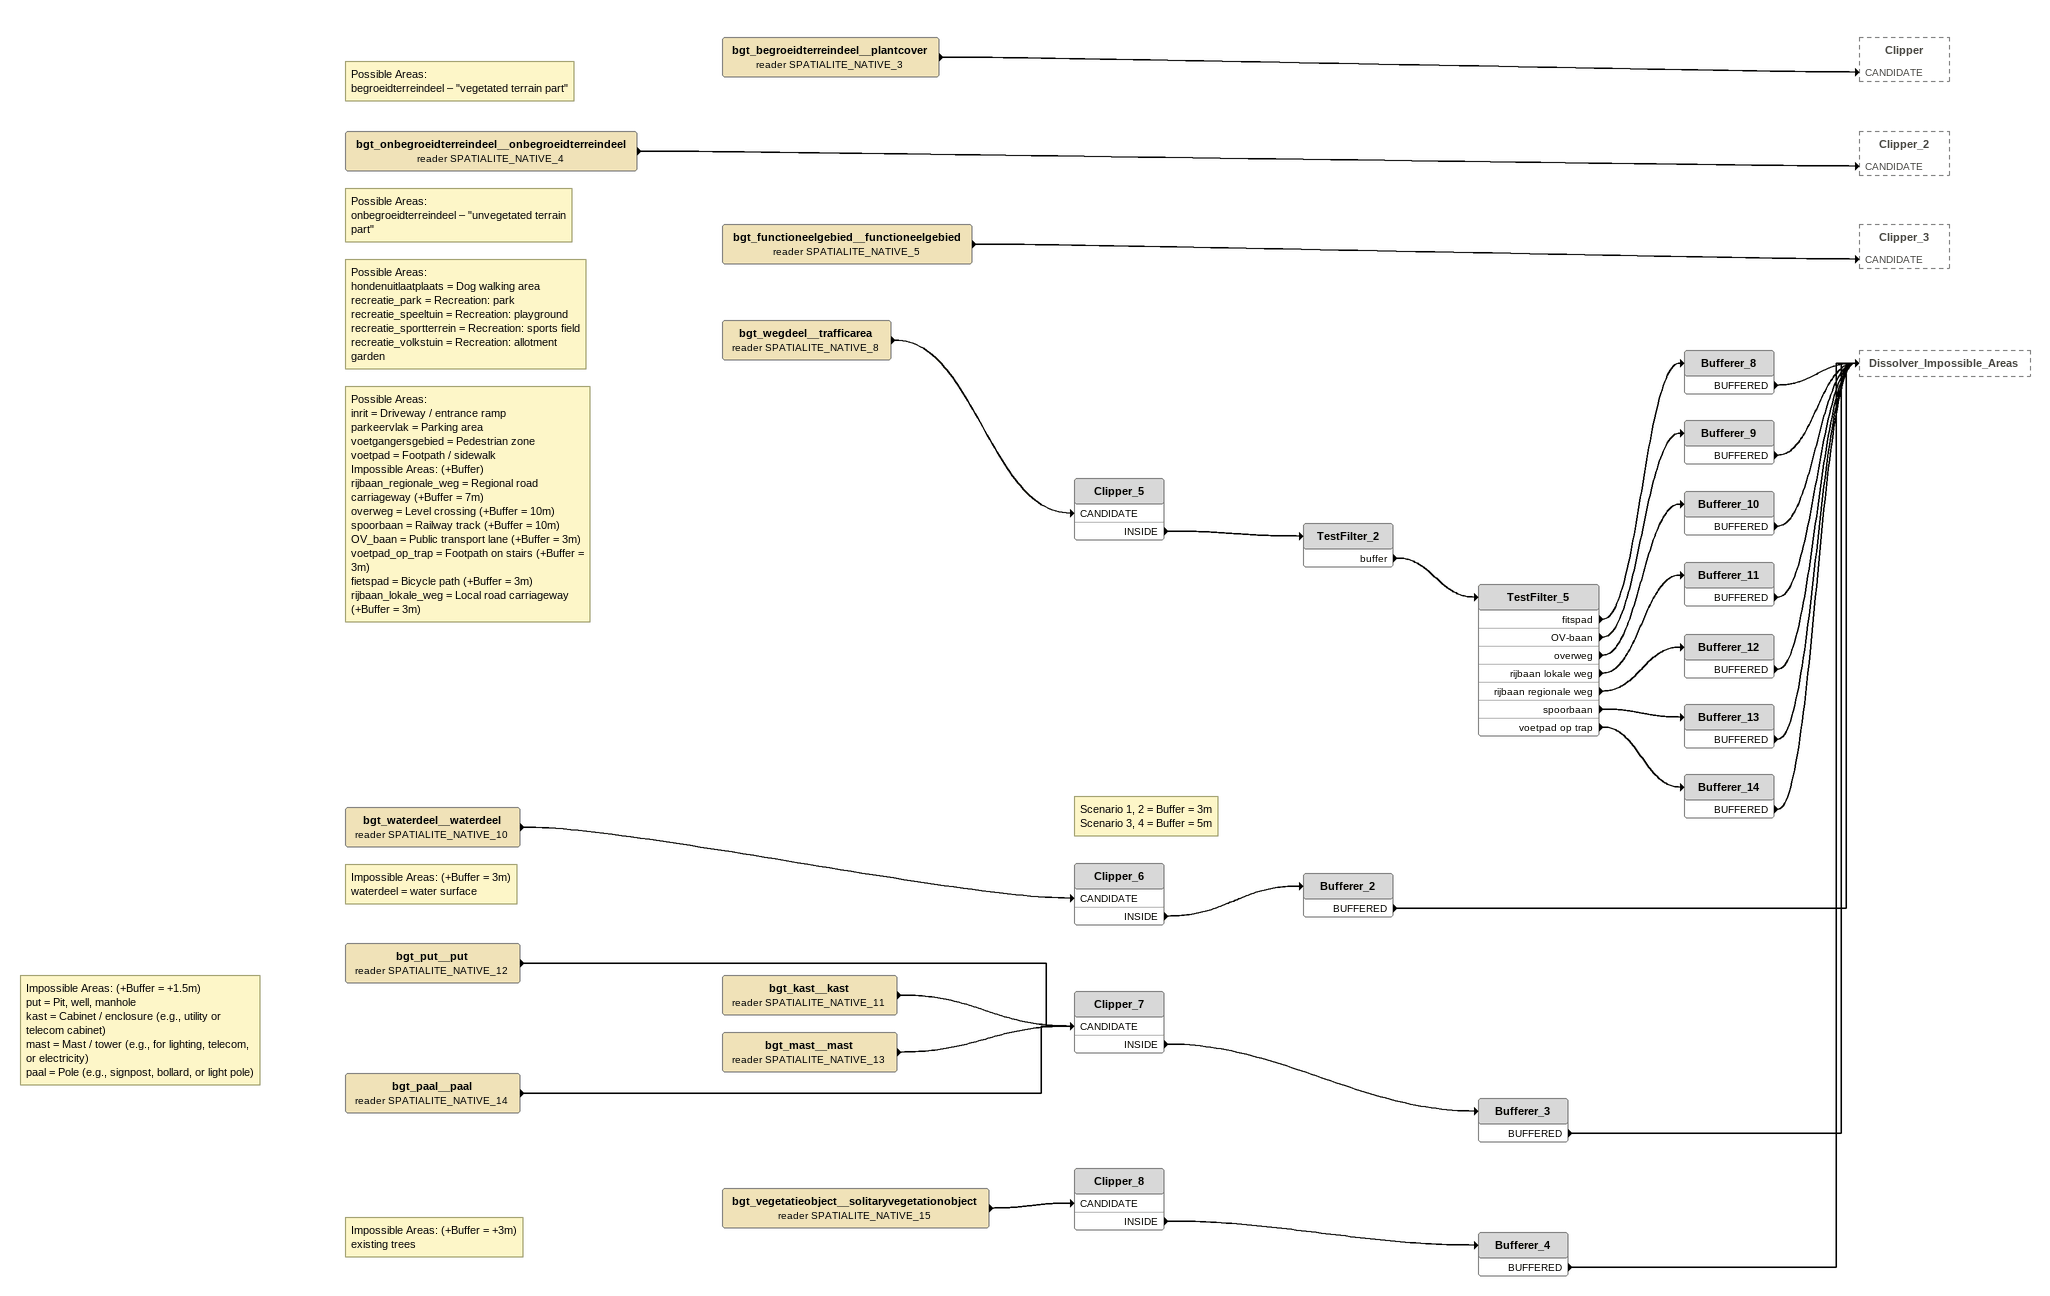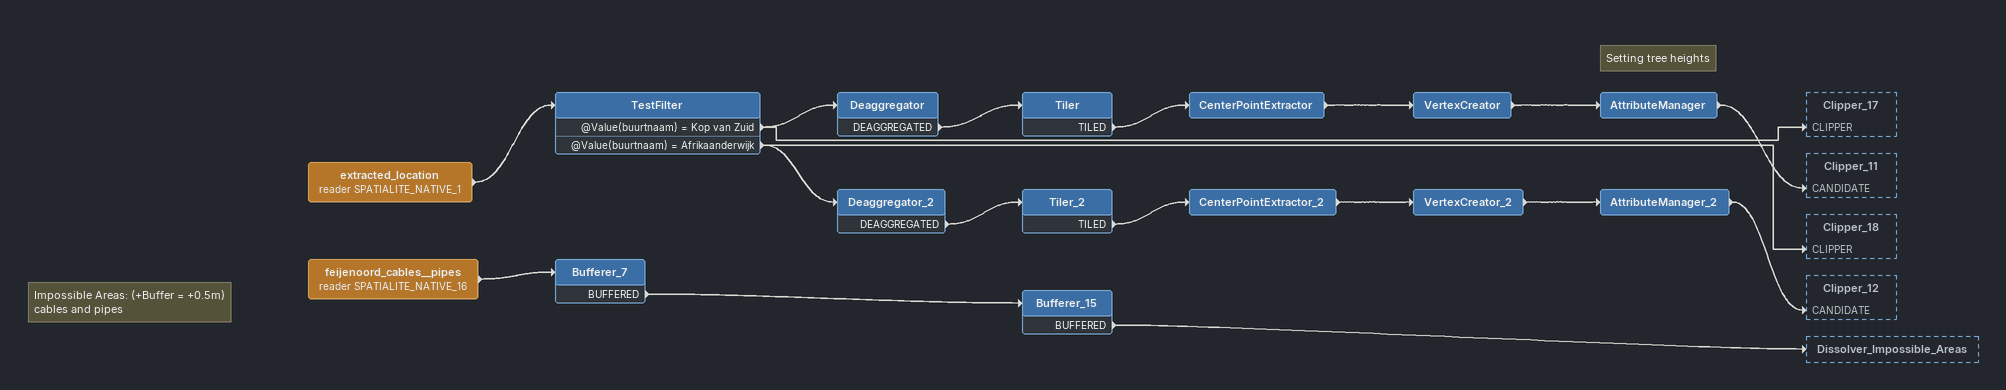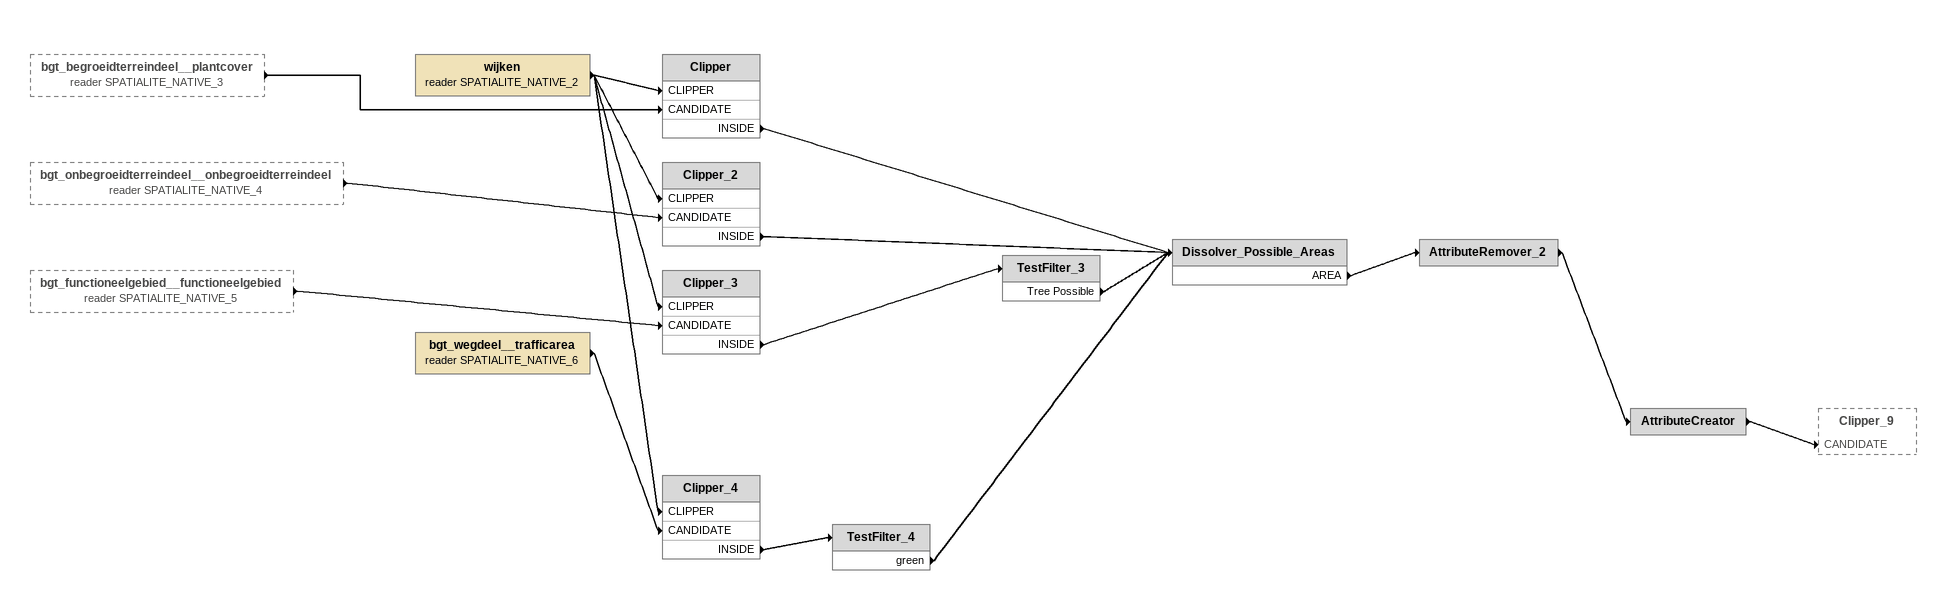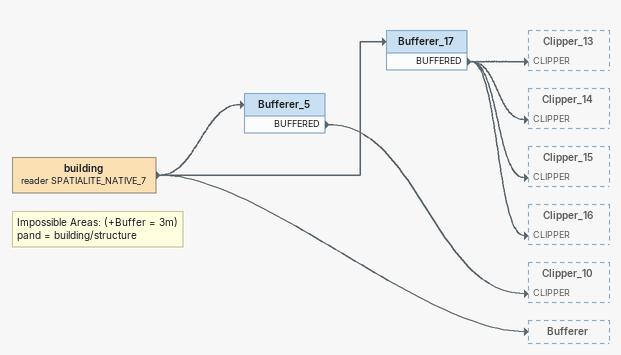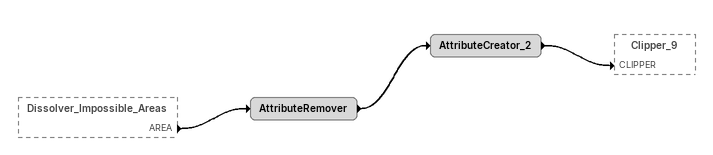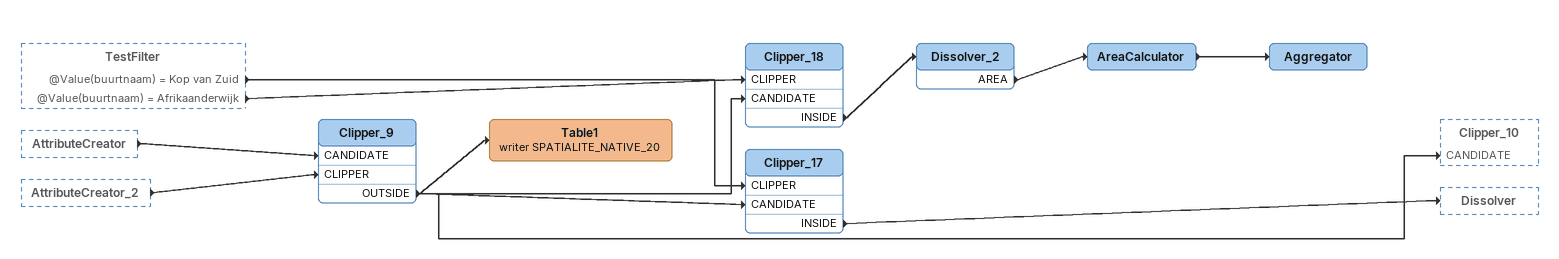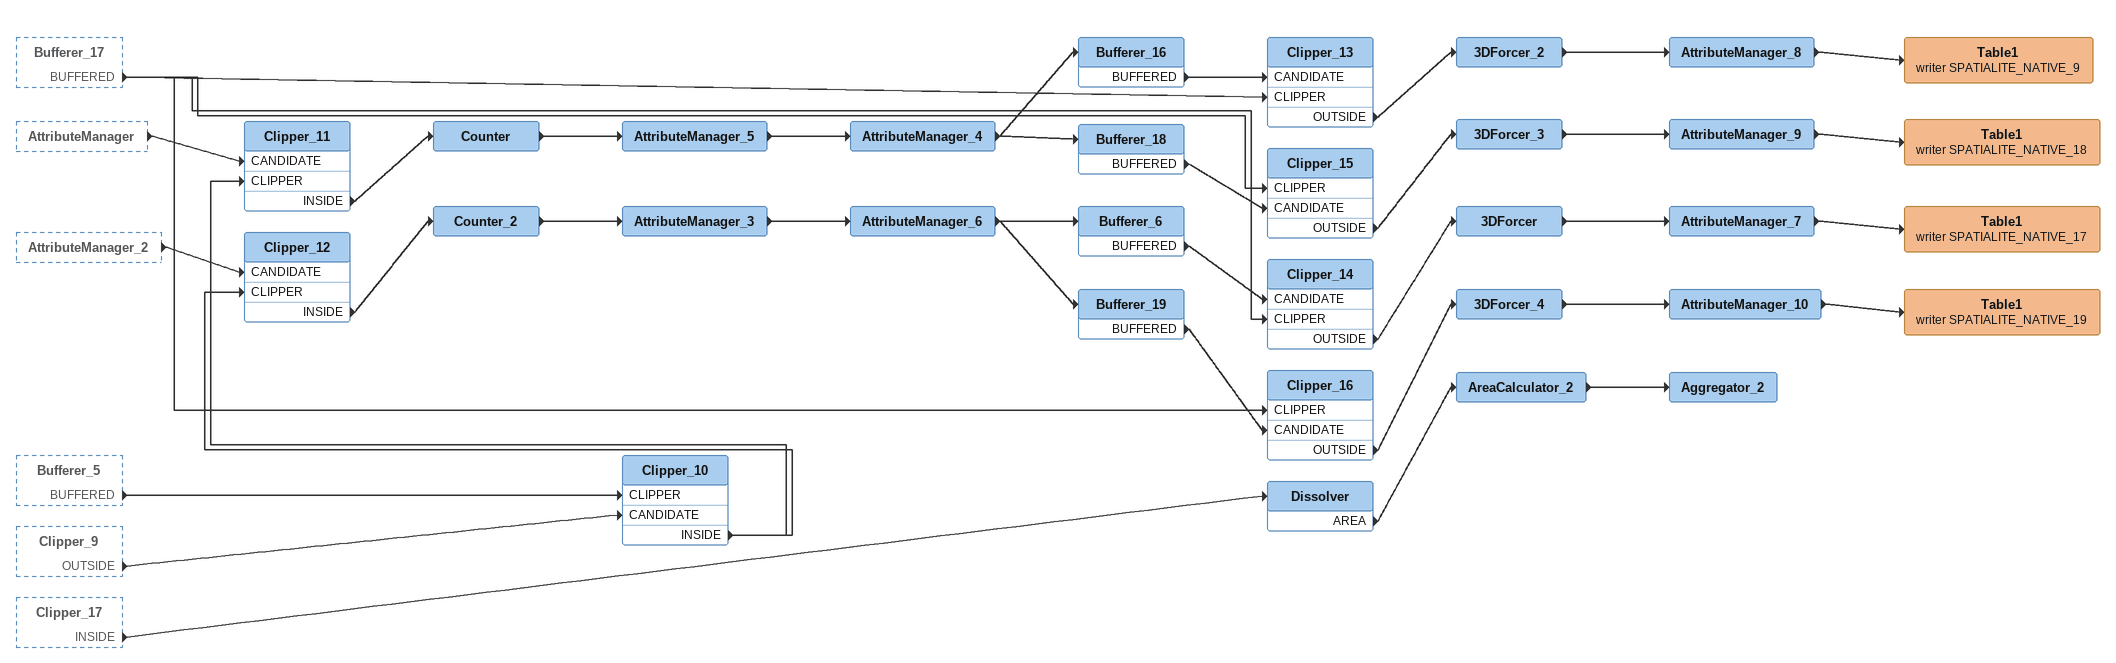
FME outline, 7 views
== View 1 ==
Note: Impossible Areas: (+Buffer = 3m) / waterdeel = water surface
bgt_waterdeel__waterdeel (reader SPATIALITE_NATIVE_10)
    -> Clipper_6 [CANDIDATE]
Note: Scenario 1, 2 = Buffer = 3m / Scenario 3, 4 = Buffer = 5m
Clipper_6
    INSIDE -> Bufferer_2
Bufferer_2
    BUFFERED -> Dissolver_Impossible_Areas
Note: Impossible Areas: (+Buffer = +1.5m) / put = Pit, well, manhole / kast = Cabinet / enclosure (e.g., utility or telecom cabinet) / mast = Mast / tower (e.g., for lighting, telecom, or electricity) / paal = Pole (e.g., signpost, bollard, or light pole)
bgt_put__put (reader SPATIALITE_NATIVE_12)
    -> Clipper_7 [CANDIDATE]
bgt_paal__paal (reader SPATIALITE_NATIVE_14)
    -> Clipper_7 [CANDIDATE]
Note: Possible Areas: / onbegroeidterreindeel – "unvegetated terrain part"
bgt_onbegroeidterreindeel__onbegroeidterreindeel (reader SPATIALITE_NATIVE_4)
    -> Clipper_2 [CANDIDATE]
Note: Impossible Areas: (+Buffer = +3m) / existing trees
bgt_vegetatieobject__solitaryvegetationobject (reader SPATIALITE_NATIVE_15)
    -> Clipper_8 [CANDIDATE]
Clipper_8
    INSIDE -> Bufferer_4
Bufferer_4
    BUFFERED -> Dissolver_Impossible_Areas
Note: Possible Areas: / begroeidterreindeel – "vegetated terrain part"
bgt_begroeidterreindeel__plantcover (reader SPATIALITE_NATIVE_3)
    -> Clipper [CANDIDATE]
Note: Possible Areas: / hondenuitlaatplaats = Dog walking area / recreatie_park = Recreation: park / recreatie_speeltuin = Recreation: playground / recreatie_sportterrein = Recreation: sports field / recreatie_volkstuin = Recreation: allotment garden
bgt_functioneelgebied__functioneelgebied (reader SPATIALITE_NATIVE_5)
    -> Clipper_3 [CANDIDATE]
bgt_kast__kast (reader SPATIALITE_NATIVE_11)
    -> Clipper_7 [CANDIDATE]
bgt_mast__mast (reader SPATIALITE_NATIVE_13)
    -> Clipper_7 [CANDIDATE]
Clipper_7
    INSIDE -> Bufferer_3
Bufferer_3
    BUFFERED -> Dissolver_Impossible_Areas
Note: Possible Areas: / inrit = Driveway / entrance ramp / parkeervlak = Parking area / voetgangersgebied = Pedestrian zone / voetpad = Footpath / sidewalk / Impossible Areas: (+Buffer) / rijbaan_regionale_weg = Regional road carriageway (+Buffer = 7m) / overweg = Level crossing (+Buffer = 10m) / spoorbaan = Railway track (+Buffer = 10m) / OV_baan = Public transport lane (+Buffer = 3m) / voetpad_op_trap = Footpath on stairs (+Buffer = 3m) / fietspad = Bicycle path (+Buffer = 3m) / rijbaan_lokale_weg = Local road carriageway (+Buffer = 3m)
bgt_wegdeel__trafficarea (reader SPATIALITE_NATIVE_8)
    -> Clipper_5 [CANDIDATE]
Clipper_5
    INSIDE -> TestFilter_2
TestFilter_2
    buffer -> TestFilter_5
TestFilter_5
    fitspad -> Bufferer_8
    OV-baan -> Bufferer_9
    overweg -> Bufferer_10
    rijbaan lokale weg -> Bufferer_11
    rijbaan regionale weg -> Bufferer_12
    spoorbaan -> Bufferer_13
    voetpad op trap -> Bufferer_14
Bufferer_8
    BUFFERED -> Dissolver_Impossible_Areas
Bufferer_9
    BUFFERED -> Dissolver_Impossible_Areas
Bufferer_10
    BUFFERED -> Dissolver_Impossible_Areas
Bufferer_11
    BUFFERED -> Dissolver_Impossible_Areas
Bufferer_12
    BUFFERED -> Dissolver_Impossible_Areas
Bufferer_13
    BUFFERED -> Dissolver_Impossible_Areas
Bufferer_14
    BUFFERED -> Dissolver_Impossible_Areas

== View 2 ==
Note: Impossible Areas: (+Buffer = +0.5m) / cables and pipes
feijenoord_cables__pipes (reader SPATIALITE_NATIVE_16)
    -> Bufferer_7
Bufferer_7
    BUFFERED -> Bufferer_15
Bufferer_15
    BUFFERED -> Dissolver_Impossible_Areas
extracted_location (reader SPATIALITE_NATIVE_1)
    -> TestFilter
TestFilter
    @Value(buurtnaam) = Kop van Zuid -> Deaggregator
    @Value(buurtnaam) = Kop van Zuid -> Clipper_17 [CLIPPER]
    @Value(buurtnaam) = Afrikaanderwijk -> Deaggregator_2
    @Value(buurtnaam) = Afrikaanderwijk -> Clipper_18 [CLIPPER]
Deaggregator
    DEAGGREGATED -> Tiler
Tiler
    TILED -> CenterPointExtractor
CenterPointExtractor
    -> VertexCreator
VertexCreator
    -> AttributeManager
Note: Setting tree heights
AttributeManager
    -> Clipper_11 [CANDIDATE]
Deaggregator_2
    DEAGGREGATED -> Tiler_2
Tiler_2
    TILED -> CenterPointExtractor_2
CenterPointExtractor_2
    -> VertexCreator_2
VertexCreator_2
    -> AttributeManager_2
AttributeManager_2
    -> Clipper_12 [CANDIDATE]

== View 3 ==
bgt_begroeidterreindeel__plantcover (reader SPATIALITE_NATIVE_3) [outside]
    -> Clipper [CANDIDATE]
bgt_onbegroeidterreindeel__onbegroeidterreindeel (reader SPATIALITE_NATIVE_4) [outside]
    -> Clipper_2 [CANDIDATE]
bgt_functioneelgebied__functioneelgebied (reader SPATIALITE_NATIVE_5) [outside]
    -> Clipper_3 [CANDIDATE]
wijken (reader SPATIALITE_NATIVE_2)
    -> Clipper [CLIPPER]
    -> Clipper_2 [CLIPPER]
    -> Clipper_3 [CLIPPER]
    -> Clipper_4 [CLIPPER]
Clipper
    INSIDE -> Dissolver_Possible_Areas
Clipper_2
    INSIDE -> Dissolver_Possible_Areas
Clipper_3
    INSIDE -> TestFilter_3
TestFilter_3
    Tree Possible -> Dissolver_Possible_Areas
bgt_wegdeel__trafficarea (reader SPATIALITE_NATIVE_6)
    -> Clipper_4 [CANDIDATE]
Clipper_4
    INSIDE -> TestFilter_4
TestFilter_4
    green -> Dissolver_Possible_Areas
Dissolver_Possible_Areas
    AREA -> AttributeRemover_2
AttributeRemover_2
    -> AttributeCreator
AttributeCreator
    -> Clipper_9 [CANDIDATE]

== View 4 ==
Note: Impossible Areas: (+Buffer = 3m) / pand = building/structure
building (reader SPATIALITE_NATIVE_7)
    -> Bufferer
    -> Bufferer_5
    -> Bufferer_17
Bufferer_17
    BUFFERED -> Clipper_13 [CLIPPER]
    BUFFERED -> Clipper_14 [CLIPPER]
    BUFFERED -> Clipper_15 [CLIPPER]
    BUFFERED -> Clipper_16 [CLIPPER]
Bufferer_5
    BUFFERED -> Clipper_10 [CLIPPER]

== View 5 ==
Dissolver_Impossible_Areas [outside]
    AREA -> AttributeRemover
AttributeRemover
    -> AttributeCreator_2
AttributeCreator_2
    -> Clipper_9 [CLIPPER]

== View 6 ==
TestFilter [outside]
    @Value(buurtnaam) = Kop van Zuid -> Clipper_17 [CLIPPER]
    @Value(buurtnaam) = Afrikaanderwijk -> Clipper_18 [CLIPPER]
AttributeCreator [outside]
    -> Clipper_9 [CANDIDATE]
AttributeCreator_2 [outside]
    -> Clipper_9 [CLIPPER]
Clipper_9
    OUTSIDE -> Clipper_10 [CANDIDATE]
    OUTSIDE -> Table1 (writer SPATIALITE_NATIVE_20)
    OUTSIDE -> Clipper_17 [CANDIDATE]
    OUTSIDE -> Clipper_18 [CANDIDATE]
Clipper_18
    INSIDE -> Dissolver_2
Dissolver_2
    AREA -> AreaCalculator
AreaCalculator
    -> Aggregator
Aggregator
Table1 (writer SPATIALITE_NATIVE_20)
Clipper_17
    INSIDE -> Dissolver

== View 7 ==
Bufferer_17 [outside]
    BUFFERED -> Clipper_13 [CLIPPER]
    BUFFERED -> Clipper_14 [CLIPPER]
    BUFFERED -> Clipper_15 [CLIPPER]
    BUFFERED -> Clipper_16 [CLIPPER]
AttributeManager [outside]
    -> Clipper_11 [CANDIDATE]
AttributeManager_2 [outside]
    -> Clipper_12 [CANDIDATE]
Bufferer_5 [outside]
    BUFFERED -> Clipper_10 [CLIPPER]
Clipper_9 [outside]
    OUTSIDE -> Clipper_10 [CANDIDATE]
Clipper_17 [outside]
    INSIDE -> Dissolver
Dissolver
    AREA -> AreaCalculator_2
AreaCalculator_2
    -> Aggregator_2
Aggregator_2
Clipper_10
    INSIDE -> Clipper_11 [CLIPPER]
    INSIDE -> Clipper_12 [CLIPPER]
Clipper_11
    INSIDE -> Counter
Counter
    -> AttributeManager_5
AttributeManager_5
    -> AttributeManager_4
AttributeManager_4
    -> Bufferer_16
    -> Bufferer_18
Bufferer_16
    BUFFERED -> Clipper_13 [CANDIDATE]
Clipper_13
    OUTSIDE -> 3DForcer_2
3DForcer_2
    -> AttributeManager_8
AttributeManager_8
    -> Table1 (writer SPATIALITE_NATIVE_9)
Table1 (writer SPATIALITE_NATIVE_9)
Bufferer_18
    BUFFERED -> Clipper_15 [CANDIDATE]
Clipper_15
    OUTSIDE -> 3DForcer_3
3DForcer_3
    -> AttributeManager_9
AttributeManager_9
    -> Table1 (writer SPATIALITE_NATIVE_18)
Table1 (writer SPATIALITE_NATIVE_18)
Clipper_12
    INSIDE -> Counter_2
Counter_2
    -> AttributeManager_3
AttributeManager_3
    -> AttributeManager_6
AttributeManager_6
    -> Bufferer_6
    -> Bufferer_19
Bufferer_6
    BUFFERED -> Clipper_14 [CANDIDATE]
Clipper_14
    OUTSIDE -> 3DForcer
3DForcer
    -> AttributeManager_7
AttributeManager_7
    -> Table1 (writer SPATIALITE_NATIVE_17)
Table1 (writer SPATIALITE_NATIVE_17)
Bufferer_19
    BUFFERED -> Clipper_16 [CANDIDATE]
Clipper_16
    OUTSIDE -> 3DForcer_4
3DForcer_4
    -> AttributeManager_10
AttributeManager_10
    -> Table1 (writer SPATIALITE_NATIVE_19)
Table1 (writer SPATIALITE_NATIVE_19)
